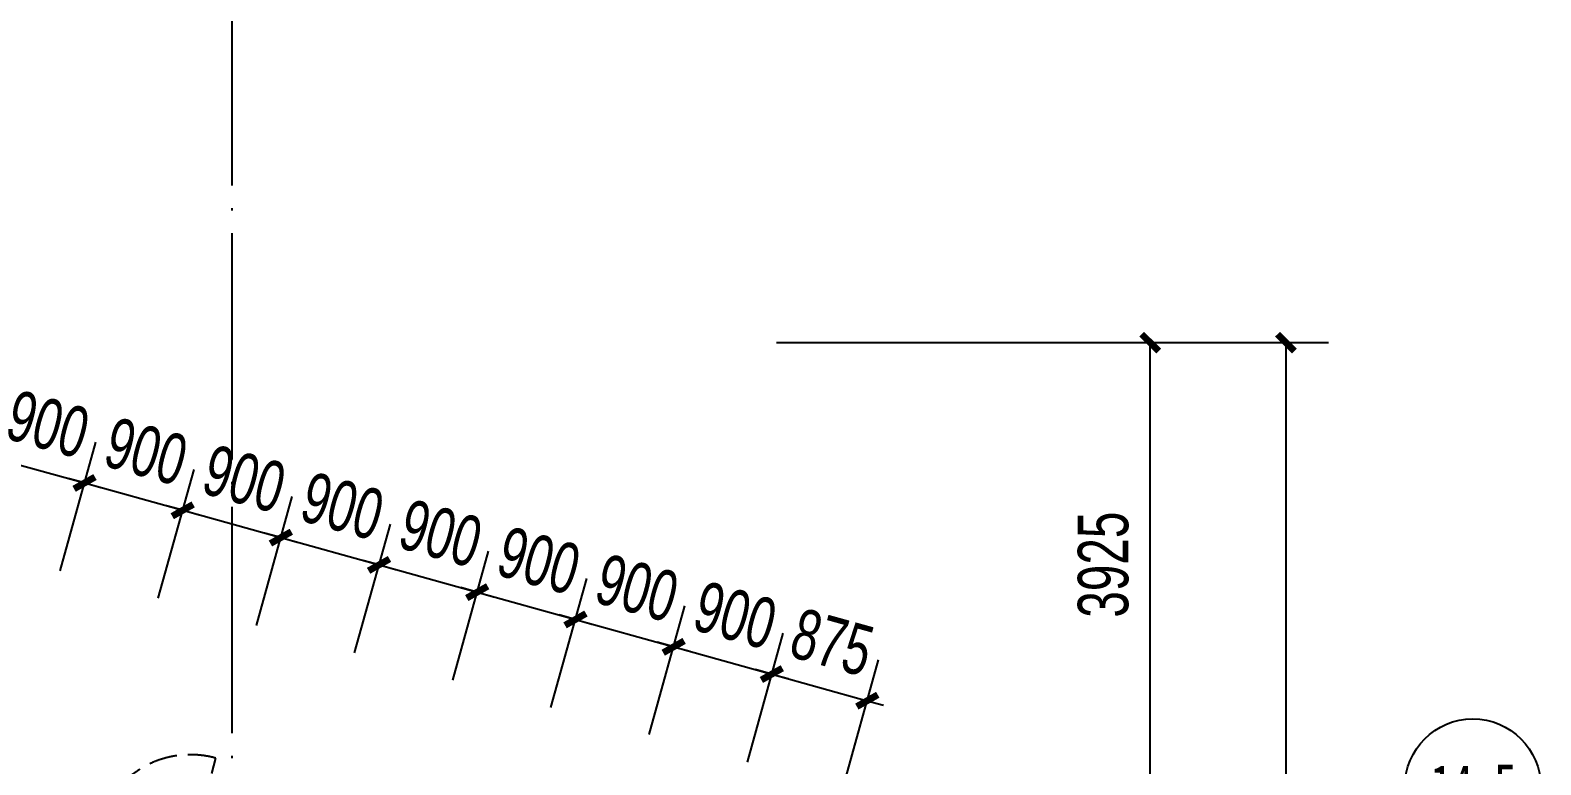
# Model space of a CAD drawing. Extents: x -409435 to 356702, y -107829 to 330904.
# Drawn here: x 114119 to 127460, y 130094 to 136586 of the extents above; entities that cross this region are included whole.
import ezdxf
from ezdxf.enums import TextEntityAlignment as Align
from ezdxf.xclip import XClip

# ---------------------------------------------------------------- set-up
doc = ezdxf.new("R2010")
doc.units = 0
doc.header["$LTSCALE"] = 1000
doc.header["$MEASUREMENT"] = 0
doc.header["$XCLIPFRAME"] = 0
doc.linetypes.add('104-14# 核心筒$0$DOTE', pattern=[2.42, 2, -0.2, 0.02, -0.2])
doc.linetypes.add('14#楼幕墙$0$DASH', pattern=[0.35, 0.25, -0.1])
for name, color, linetype in [('01-标注_尺寸', 124, 'Continuous'), ('104-14# 核心筒$0$01-标注_轴线坐标', 132, 'Continuous'), ('104-14# 核心筒$0$A_AXIS-轴线', 36, '104-14# 核心筒$0$DOTE'), ('104-14# 核心筒$0$AXIS_TEXT', 7, 'Continuous'), ('14#楼幕墙$0$A-C_窗', 140, 'Continuous'), ('AXIS_TEXT', 7, 'Continuous')]:
    doc.layers.add(name, color=color, linetype=linetype)
doc.styles.add('104-14# 核心筒$0$_TCH_AXIS', font='STXIHEI_0.TTF', dxfattribs={"width": 0.8})
doc.styles.add('104-14# 核心筒$0$_TCH_DIM_T3', font='ros.shx', dxfattribs={"width": 0.705882, "bigfont": 'jd.shx'})
doc.styles.add('_TCH_DIM_T3', font='ros.shx', dxfattribs={"width": 0.705882, "bigfont": 'jd.shx'})
doc.styles.add('COMPLEX', font='COMPLEX')
doc.dimstyles.new('104-14# 核心筒$0$_TCH_ARCH&&150', dxfattribs={"dimtxt": 446.25, "dimasz": 150, "dimexe": 375, "dimexo": 450, "dimgap": 189.375, "dimtad": 1, "dimdec": 0, "dimzin": 0, "dimdsep": 46, "dimtxsty": '104-14# 核心筒$0$_TCH_DIM_T3', "dimblk": '104-14# 核心筒$0$_ArchTick', "dimcen": 0.09, "dimclrt": 7, "dimazin": 2, "dimtfac": 1, "dimtdec": 0, "dimtix": 1, "dimtmove": 2, "dimatfit": 3, "dimfxl": 0, "dimtolj": 1, "dimtzin": 0, "dimarcsym": 0})
doc.dimstyles.new('_TCH_ARCH&&150', dxfattribs={"dimtxt": 446.25, "dimasz": 150, "dimexe": 375, "dimexo": 450, "dimgap": 189.375, "dimtad": 1, "dimdec": 0, "dimzin": 0, "dimdsep": 46, "dimtxsty": '_TCH_DIM_T3', "dimblk": 'ARCHTICK', "dimcen": 0.09, "dimclrt": 7, "dimazin": 2, "dimtfac": 1, "dimtdec": 0, "dimtix": 1, "dimtmove": 2, "dimatfit": 3, "dimfxl": 0, "dimtolj": 1, "dimtzin": 0, "dimarcsym": 0})

# ---------------------------------------------------------------- blocks, each defined once
blk = doc.blocks.new('14#楼幕墙$0$A$C2CD63A88')
at = {"linetype": '14#楼幕墙$0$DASH'}
blk.add_lwpolyline([(0, 670), (0, -170)], dxfattribs=at)
blk.add_arc((0, 670), 840, 270, 0, dxfattribs=at)
blk = doc.blocks.new('14#楼幕墙')
at = {"layer": '14#楼幕墙$0$A-C_窗', "rotation": 164.4518973650737}
blk.add_blockref('14#楼幕墙$0$A$C2CD63A88', (115714, 129989), dxfattribs=at)
blk = doc.blocks.new('_AXISO')
blk.add_circle((0, 0), 0.5)
at = {"layer": 'AXIS_TEXT', "style": 'COMPLEX', "width": 1.041667}
blk.add_attdef('A', text='', height=0.56, dxfattribs=at).set_placement((-0.25, -0.28), (0.25, -0.28), align=Align.FIT)
blk = doc.blocks.new('104-14# 核心筒$0$_ArchTick')
at = {"color": 0, "linetype": 'ByBlock', "const_width": 0.4}
blk.add_lwpolyline([(-0.5, -0.5), (0.5, 0.5)], dxfattribs=at)
blk = doc.blocks.new('*D2749')
at = {"layer": '104-14# 核心筒$0$01-标注_轴线坐标', "color": 0, "lineweight": -2, "transparency": 16777216}
for p, q in [((120710, 133825), (125585, 133825)), ((125210, 84184), (125210, 133825)), ((120710, 84184), (125585, 84184))]:
    blk.add_line(p, q, dxfattribs=at)
at = {"layer": 'Defpoints', "color": 0, "transparency": 16777216}
for p in [(120260, 133825), (125210, 133825), (120260, 84184)]:
    blk.add_point(p, dxfattribs=at)
at = {"layer": '104-14# 核心筒$0$01-标注_轴线坐标', "color": 0, "lineweight": -2, "transparency": 16777216, "xscale": 150, "yscale": 150, "zscale": 150}
for p, rotation in [((125210, 133825), 90), ((125210, 84184), 270)]:
    blk.add_blockref('104-14# 核心筒$0$_ArchTick', p, dxfattribs=dict(at, rotation=rotation))
at = {"layer": '104-14# 核心筒$0$01-标注_轴线坐标', "color": 7, "transparency": 16777216, "insert": (124797, 109004), "char_height": 446.2, "attachment_point": 5, "rotation": 90, "style": '104-14# 核心筒$0$_TCH_DIM_T3'}
blk.add_mtext('\\A1;49641', dxfattribs=at)
blk = doc.blocks.new('*D2761')
at = {"layer": '104-14# 核心筒$0$01-标注_轴线坐标', "color": 0, "lineweight": -2, "transparency": 16777216}
for p, q in [((120710, 133825), (124385, 133825)), ((124010, 129900), (124010, 133825)), ((120710, 129900), (124385, 129900))]:
    blk.add_line(p, q, dxfattribs=at)
at = {"layer": 'Defpoints', "color": 0, "transparency": 16777216}
for p in [(120260, 133825), (124010, 133825), (120260, 129900)]:
    blk.add_point(p, dxfattribs=at)
at = {"layer": '104-14# 核心筒$0$01-标注_轴线坐标', "color": 0, "lineweight": -2, "transparency": 16777216, "xscale": 150, "yscale": 150, "zscale": 150}
for p, rotation in [((124010, 133825), 90), ((124010, 129900), 270)]:
    blk.add_blockref('104-14# 核心筒$0$_ArchTick', p, dxfattribs=dict(at, rotation=rotation))
at = {"layer": '104-14# 核心筒$0$01-标注_轴线坐标', "color": 7, "transparency": 16777216, "insert": (123597, 131863), "char_height": 446.2, "attachment_point": 5, "rotation": 90, "style": '104-14# 核心筒$0$_TCH_DIM_T3'}
blk.add_mtext('\\A1;3925', dxfattribs=at)
blk = doc.blocks.new('_ArchTick')
at = {"color": 0, "linetype": 'ByBlock', "const_width": 0.4}
blk.add_lwpolyline([(-0.5, -0.5), (0.5, 0.5)], dxfattribs=at)
blk = doc.blocks.new('*D1709')
at = {"layer": '01-标注_尺寸', "color": 0, "lineweight": -2, "transparency": 16777216}
for p, q in [((120453, 130119), (120769, 131257)), ((121296, 129885), (121612, 131023)), ((120669, 130896), (120524, 130936)), ((120669, 130896), (121512, 130661)), ((121512, 130661), (121656, 130621))]:
    blk.add_line(p, q, dxfattribs=at)
at = {"layer": 'Defpoints', "color": 0, "transparency": 16777216}
for p in [(121512, 130661), (120332, 129686), (121175, 129451)]:
    blk.add_point(p, dxfattribs=at)
at = {"layer": '01-标注_尺寸', "color": 0, "lineweight": -2, "transparency": 16777216, "xscale": 150, "yscale": 150, "zscale": 150}
for p, rotation in [((120669, 130896), 344.451897365074), ((121512, 130661), 164.451897365074)]:
    blk.add_blockref('_ArchTick', p, dxfattribs=dict(at, rotation=rotation))
at = {"layer": '01-标注_尺寸', "color": 7, "transparency": 16777216, "insert": (121201, 131176), "char_height": 446.2, "attachment_point": 5, "rotation": 344.4519, "style": '_TCH_DIM_T3'}
blk.add_mtext('\\A1;875', dxfattribs=at)
blk = doc.blocks.new('*D1710')
at = {"layer": '01-标注_尺寸', "color": 0, "lineweight": -2, "transparency": 16777216}
for p, q in [((119586, 130361), (119902, 131499)), ((119802, 131137), (119657, 131177)), ((120453, 130119), (120769, 131257)), ((119802, 131137), (120669, 130896)), ((120669, 130896), (120813, 130856))]:
    blk.add_line(p, q, dxfattribs=at)
at = {"layer": 'Defpoints', "color": 0, "transparency": 16777216}
for p in [(120669, 130896), (119465, 129927), (120332, 129686)]:
    blk.add_point(p, dxfattribs=at)
at = {"layer": '01-标注_尺寸', "color": 0, "lineweight": -2, "transparency": 16777216, "xscale": 150, "yscale": 150, "zscale": 150}
for p, rotation in [((119802, 131137), 344.4518973650734), ((120669, 130896), 164.4518973650734)]:
    blk.add_blockref('_ArchTick', p, dxfattribs=dict(at, rotation=rotation))
at = {"layer": '01-标注_尺寸', "color": 7, "transparency": 16777216, "insert": (120346, 131414), "char_height": 446.2, "attachment_point": 5, "rotation": 344.4519, "style": '_TCH_DIM_T3'}
blk.add_mtext('\\A1;900', dxfattribs=at)
blk = doc.blocks.new('*D1711')
at = {"layer": '01-标注_尺寸', "color": 0, "lineweight": -2, "transparency": 16777216}
for p, q in [((118718, 130602), (119035, 131740)), ((118935, 131379), (118790, 131419)), ((119586, 130361), (119902, 131499)), ((118935, 131379), (119802, 131137)), ((119802, 131137), (119946, 131097))]:
    blk.add_line(p, q, dxfattribs=at)
at = {"layer": 'Defpoints', "color": 0, "transparency": 16777216}
for p in [(119802, 131137), (118598, 130168), (119465, 129927)]:
    blk.add_point(p, dxfattribs=at)
at = {"layer": '01-标注_尺寸', "color": 0, "lineweight": -2, "transparency": 16777216, "xscale": 150, "yscale": 150, "zscale": 150}
for p, rotation in [((118935, 131379), 344.4518973650753), ((119802, 131137), 164.4518973650752)]:
    blk.add_blockref('_ArchTick', p, dxfattribs=dict(at, rotation=rotation))
at = {"layer": '01-标注_尺寸', "color": 7, "transparency": 16777216, "insert": (119479, 131655), "char_height": 446.2, "attachment_point": 5, "rotation": 344.4519, "style": '_TCH_DIM_T3'}
blk.add_mtext('\\A1;900', dxfattribs=at)
blk = doc.blocks.new('*D1712')
at = {"layer": '01-标注_尺寸', "color": 0, "lineweight": -2, "transparency": 16777216}
for p, q in [((117851, 130843), (118168, 131981)), ((118718, 130602), (119035, 131740)), ((118067, 131620), (117923, 131660)), ((118067, 131620), (118935, 131379)), ((118935, 131379), (119079, 131338))]:
    blk.add_line(p, q, dxfattribs=at)
at = {"layer": 'Defpoints', "color": 0, "transparency": 16777216}
for p in [(118935, 131379), (117731, 130410), (118598, 130168)]:
    blk.add_point(p, dxfattribs=at)
at = {"layer": '01-标注_尺寸', "color": 0, "lineweight": -2, "transparency": 16777216, "xscale": 150, "yscale": 150, "zscale": 150}
for p, rotation in [((118067, 131620), 344.451897365074), ((118935, 131379), 164.451897365074)]:
    blk.add_blockref('_ArchTick', p, dxfattribs=dict(at, rotation=rotation))
at = {"layer": '01-标注_尺寸', "color": 7, "transparency": 16777216, "insert": (118612, 131897), "char_height": 446.2, "attachment_point": 5, "rotation": 344.4519, "style": '_TCH_DIM_T3'}
blk.add_mtext('\\A1;900', dxfattribs=at)
blk = doc.blocks.new('*D1713')
at = {"layer": '01-标注_尺寸', "color": 0, "lineweight": -2, "transparency": 16777216}
for p, q in [((116984, 131084), (117301, 132222)), ((117851, 130843), (118168, 131981)), ((117200, 131861), (117056, 131901)), ((117200, 131861), (118067, 131620)), ((118067, 131620), (118212, 131580))]:
    blk.add_line(p, q, dxfattribs=at)
at = {"layer": 'Defpoints', "color": 0, "transparency": 16777216}
for p in [(118067, 131620), (116864, 130651), (117731, 130410)]:
    blk.add_point(p, dxfattribs=at)
at = {"layer": '01-标注_尺寸', "color": 0, "lineweight": -2, "transparency": 16777216, "xscale": 150, "yscale": 150, "zscale": 150}
for p, rotation in [((117200, 131861), 344.4518973650737), ((118067, 131620), 164.4518973650737)]:
    blk.add_blockref('_ArchTick', p, dxfattribs=dict(at, rotation=rotation))
at = {"layer": '01-标注_尺寸', "color": 7, "transparency": 16777216, "insert": (117745, 132138), "char_height": 446.2, "attachment_point": 5, "rotation": 344.4519, "style": '_TCH_DIM_T3'}
blk.add_mtext('\\A1;900', dxfattribs=at)
blk = doc.blocks.new('*D1714')
at = {"layer": '01-标注_尺寸', "color": 0, "lineweight": -2, "transparency": 16777216}
for p, q in [((116117, 131326), (116434, 132464)), ((116984, 131084), (117301, 132222)), ((116333, 132102), (116189, 132142)), ((116333, 132102), (117200, 131861)), ((117200, 131861), (117345, 131821))]:
    blk.add_line(p, q, dxfattribs=at)
at = {"layer": 'Defpoints', "color": 0, "transparency": 16777216}
for p in [(117200, 131861), (115997, 130892), (116864, 130651)]:
    blk.add_point(p, dxfattribs=at)
at = {"layer": '01-标注_尺寸', "color": 0, "lineweight": -2, "transparency": 16777216, "xscale": 150, "yscale": 150, "zscale": 150}
for p, rotation in [((116333, 132102), 344.4518973650732), ((117200, 131861), 164.4518973650732)]:
    blk.add_blockref('_ArchTick', p, dxfattribs=dict(at, rotation=rotation))
at = {"layer": '01-标注_尺寸', "color": 7, "transparency": 16777216, "insert": (116877, 132379), "char_height": 446.2, "attachment_point": 5, "rotation": 344.4519, "style": '_TCH_DIM_T3'}
blk.add_mtext('\\A1;900', dxfattribs=at)
blk = doc.blocks.new('*D1715')
at = {"layer": '01-标注_尺寸', "color": 0, "lineweight": -2, "transparency": 16777216}
for p, q in [((115250, 131567), (115567, 132705)), ((115466, 132343), (115322, 132384)), ((115466, 132343), (116333, 132102)), ((116117, 131326), (116434, 132464)), ((116333, 132102), (116478, 132062))]:
    blk.add_line(p, q, dxfattribs=at)
at = {"layer": 'Defpoints', "color": 0, "transparency": 16777216}
for p in [(116333, 132102), (115130, 131133), (115997, 130892)]:
    blk.add_point(p, dxfattribs=at)
at = {"layer": '01-标注_尺寸', "color": 0, "lineweight": -2, "transparency": 16777216, "xscale": 150, "yscale": 150, "zscale": 150}
for p, rotation in [((115466, 132343), 344.451897365074), ((116333, 132102), 164.451897365074)]:
    blk.add_blockref('_ArchTick', p, dxfattribs=dict(at, rotation=rotation))
at = {"layer": '01-标注_尺寸', "color": 7, "transparency": 16777216, "insert": (116010, 132620), "char_height": 446.2, "attachment_point": 5, "rotation": 344.4519, "style": '_TCH_DIM_T3'}
blk.add_mtext('\\A1;900', dxfattribs=at)
blk = doc.blocks.new('*D1716')
at = {"layer": '01-标注_尺寸', "color": 0, "lineweight": -2, "transparency": 16777216}
for p, q in [((114383, 131808), (114700, 132946)), ((114599, 132585), (114455, 132625)), ((115250, 131567), (115567, 132705)), ((114599, 132585), (115466, 132343)), ((115466, 132343), (115611, 132303))]:
    blk.add_line(p, q, dxfattribs=at)
at = {"layer": 'Defpoints', "color": 0, "transparency": 16777216}
for p in [(115466, 132343), (114263, 131375), (115130, 131133)]:
    blk.add_point(p, dxfattribs=at)
at = {"layer": '01-标注_尺寸', "color": 0, "lineweight": -2, "transparency": 16777216, "xscale": 150, "yscale": 150, "zscale": 150}
for p, rotation in [((114599, 132585), 344.451897365074), ((115466, 132343), 164.451897365074)]:
    blk.add_blockref('_ArchTick', p, dxfattribs=dict(at, rotation=rotation))
at = {"layer": '01-标注_尺寸', "color": 7, "transparency": 16777216, "insert": (115143, 132862), "char_height": 446.2, "attachment_point": 5, "rotation": 344.4519, "style": '_TCH_DIM_T3'}
blk.add_mtext('\\A1;900', dxfattribs=at)
blk = doc.blocks.new('*D1717')
at = {"layer": '01-标注_尺寸', "color": 0, "lineweight": -2, "transparency": 16777216}
for p, q in [((113516, 132049), (113833, 133187)), ((114383, 131808), (114700, 132946)), ((113732, 132826), (113588, 132866)), ((113732, 132826), (114599, 132585)), ((114599, 132585), (114744, 132545))]:
    blk.add_line(p, q, dxfattribs=at)
at = {"layer": 'Defpoints', "color": 0, "transparency": 16777216}
for p in [(114599, 132585), (113395, 131616), (114263, 131375)]:
    blk.add_point(p, dxfattribs=at)
at = {"layer": '01-标注_尺寸', "color": 0, "lineweight": -2, "transparency": 16777216, "xscale": 150, "yscale": 150, "zscale": 150}
for p, rotation in [((113732, 132826), 344.4518973650739), ((114599, 132585), 164.4518973650739)]:
    blk.add_blockref('_ArchTick', p, dxfattribs=dict(at, rotation=rotation))
at = {"layer": '01-标注_尺寸', "color": 7, "transparency": 16777216, "insert": (114276, 133103), "char_height": 446.2, "attachment_point": 5, "rotation": 344.4519, "style": '_TCH_DIM_T3'}
blk.add_mtext('\\A1;900', dxfattribs=at)
blk = doc.blocks.new('104-14# 核心筒')
at = {"layer": '104-14# 核心筒$0$A_AXIS-轴线'}
blk.add_line((115900, 139633.6), (115900, 80554.9), dxfattribs=at)
at = {"layer": '104-14# 核心筒$0$01-标注_轴线坐标'}
ref = blk.add_blockref('_AXISO', (126859.9, 129900), dxfattribs=dict(at, xscale=1200, yscale=1200, zscale=1200))
ref.add_attrib('A', '14-F', dxfattribs={"layer": '104-14# 核心筒$0$AXIS_TEXT', "height": 391.75, "style": '104-14# 核心筒$0$_TCH_AXIS', "width": 0.920042}).set_placement((126488.4, 129704.1), (127231.4, 129704.1), align=Align.FIT)
for p1, distance, picture, middle in [((120259.9, 84183.6), -4950, '*D2749', (124797.4, 109004.3)), ((120259.9, 129900), -3750, '*D2761', (123597.4, 131862.5))]:
    dim = blk.add_aligned_dim(p1=p1, p2=(120259.9, 133825), distance=distance, dimstyle='104-14# 核心筒$0$_TCH_ARCH&&150', dxfattribs=at)
    dim.commit()
    dim.dimension.update_dxf_attribs({"geometry": picture, "text_midpoint": middle})
blk = doc.blocks.new('X-104 14#平面')
ref = blk.add_blockref('104-14# 核心筒', (0, 0))
XClip(ref).set_block_clipping_path([(-38664.3623821461, -25500), (139216.5485069363, 330900)])
blk.add_blockref('14#楼幕墙', (0, 0))

msp = doc.modelspace()

# ---------------------------------------------------------------- block references
msp.add_blockref('X-104 14#平面', (0, 0))

# ---------------------------------------------------------------- dimensions: what is measured, and where the dimension line sits
at = {"layer": '01-标注_尺寸'}
for p1, p2, picture, middle in [((113395.5, 131615.9), (114262.5, 131374.6), '*D1717', (114276.2, 133102.7)), ((114262.5, 131374.6), (115129.6, 131133.4), '*D1716', (115143.3, 132861.5)), ((115129.6, 131133.4), (115996.7, 130892.1), '*D1715', (116010.4, 132620.3)), ((115996.7, 130892.1), (116863.7, 130650.9), '*D1714', (116877.4, 132379)), ((116863.7, 130650.9), (117730.8, 130409.6), '*D1713', (117744.5, 132137.8)), ((117730.8, 130409.6), (118597.8, 130168.4), '*D1712', (118611.6, 131896.5)), ((118597.8, 130168.4), (119464.9, 129927.2), '*D1711', (119478.6, 131655.3)), ((119464.9, 129927.2), (120332, 129685.9), '*D1710', (120345.7, 131414)), ((120332, 129685.9), (121175, 129451.4), '*D1709', (121200.7, 131176.2))]:
    dim = msp.add_aligned_dim(p1=p1, p2=p2, distance=1256.1, dimstyle='_TCH_ARCH&&150', dxfattribs=at)
    dim.commit()
    dim.dimension.update_dxf_attribs({"geometry": picture, "text_midpoint": middle})

doc.saveas('drawing.dxf')
